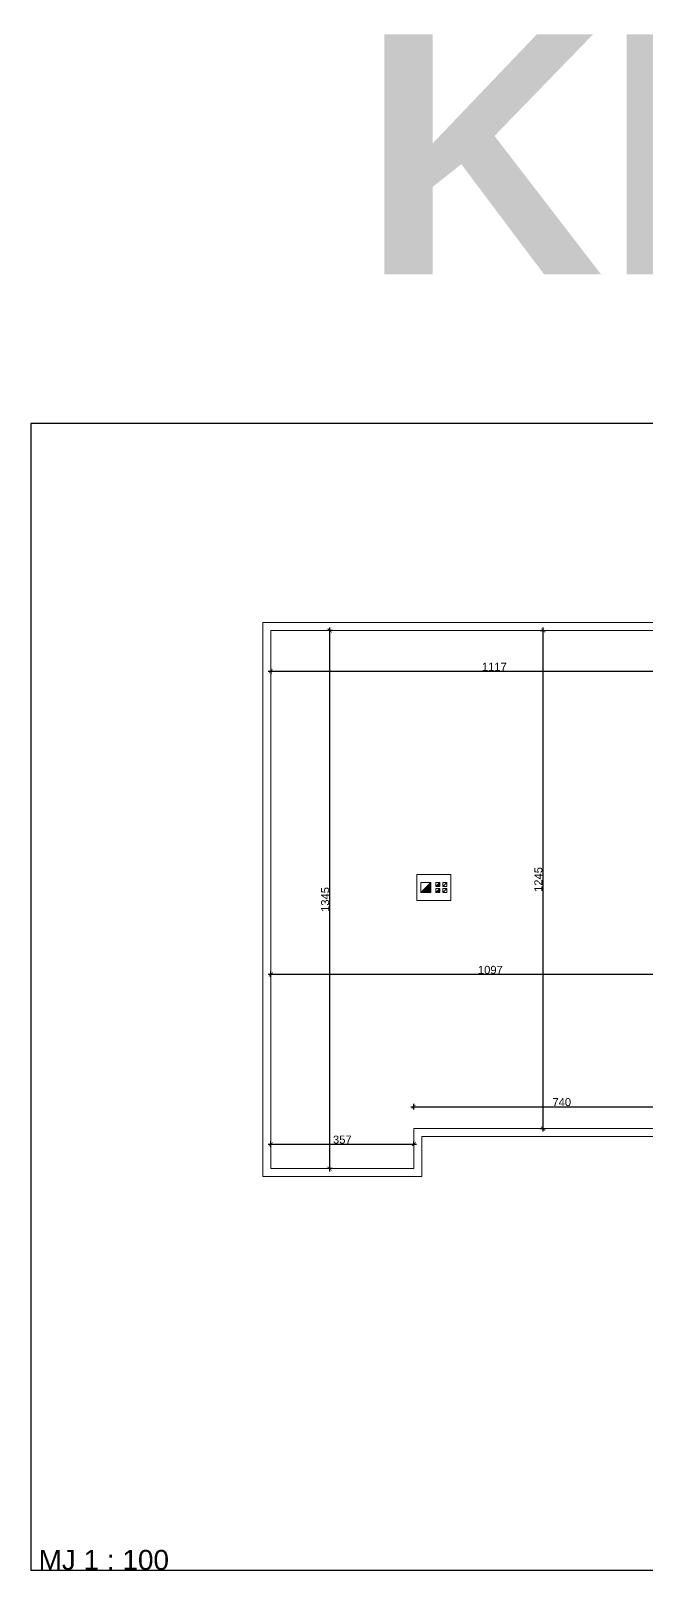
# Model space of a CAD drawing. Header units: centimetres. Extents: x 642232439 to 646206409, y 502891828 to 503284195.
# Drawn here: x 646202511 to 646204049, y 503274569 to 503278417 of the extents above; entities that cross this region are included whole.
import ezdxf

# ---------------------------------------------------------------- set-up
doc = ezdxf.new("R2010")
doc.units = ezdxf.units.CM
doc.header["$PDMODE"] = 35
doc.header["$PDSIZE"] = 0.1
doc.layers.add('SAST_Linija sastavnice', color=3, linetype='Continuous', plot=False)
doc.layers.add('TP_07 - 0.20', color=7, linetype='Continuous', lineweight=20)
doc.layers.add('TP_Kotiranje', color=3, linetype='Continuous')
doc.styles.add('Kota', font='arialbd.ttf')
doc.styles.get("Standard").update_dxf_attribs({"font": 'arial.ttf'})
doc.dimstyles.new('Radni', dxfattribs={"dimtxt": 20, "dimasz": 10, "dimexe": 7, "dimexo": 7, "dimgap": 1.25, "dimtad": 1, "dimdec": 1, "dimrnd": 0.5, "dimdsep": 46, "dimtxsty": 'Standard', "dimblk": 'ARCHTICK', "dimcen": 10, "dimdle": 7, "dimclrd": 256, "dimclre": 256, "dimadec": 1, "dimazin": 0, "dimtm": 1e-09, "dimtfac": 1, "dimtdec": 1, "dimtix": 1, "dimtmove": 0, "dimatfit": 0, "dimfxl": 7, "dimfxlon": 1, "dimarcsym": 0})

# ---------------------------------------------------------------- blocks, each defined once
blk = doc.blocks.new('_ArchTick')
at = {"color": 0, "linetype": 'ByBlock', "const_width": 0.15}
blk.add_lwpolyline([(-0.5, -0.5), (0.5, 0.5)], dxfattribs=at)
blk = doc.blocks.new('*D143')
at = {"layer": 'Defpoints', "color": 0, "transparency": 16777216}
for p in [(646203649.5, 503276918), (646203649.5, 503275673), (646203791, 503275673)]:
    blk.add_point(p, dxfattribs=at)
at = {"layer": 'TP_Kotiranje', "lineweight": -2, "transparency": 16777216}
for p, q in [((646203784, 503276918), (646203798, 503276918)), ((646203791, 503276925), (646203791, 503275666)), ((646203784, 503275673), (646203798, 503275673))]:
    blk.add_line(p, q, dxfattribs=at)
at = {"layer": 'TP_Kotiranje', "lineweight": -2, "transparency": 16777216, "xscale": 10, "yscale": 10, "zscale": 10}
for p, rotation in [((646203791, 503276918), 90), ((646203791, 503275673), 270)]:
    blk.add_blockref('_ArchTick', p, dxfattribs=dict(at, rotation=rotation))
at = {"layer": 'TP_Kotiranje', "color": 0, "transparency": 16777216, "insert": (646203779.6, 503276295.5), "char_height": 20, "attachment_point": 5, "rotation": 90}
blk.add_mtext('1245', dxfattribs=at)
blk = doc.blocks.new('*D144')
at = {"layer": 'Defpoints', "color": 0, "transparency": 16777216}
for p in [(646203258.2, 503276918), (646203289.5, 503276918), (646203289.5, 503275573)]:
    blk.add_point(p, dxfattribs=at)
at = {"layer": 'TP_Kotiranje', "lineweight": -2, "transparency": 16777216}
for p, q in [((646203265.2, 503276918), (646203251.2, 503276918)), ((646203258.2, 503275566), (646203258.2, 503276925)), ((646203265.2, 503275573), (646203251.2, 503275573))]:
    blk.add_line(p, q, dxfattribs=at)
at = {"layer": 'TP_Kotiranje', "lineweight": -2, "transparency": 16777216, "xscale": 10, "yscale": 10, "zscale": 10}
for p, rotation in [((646203258.2, 503276918), 90), ((646203258.2, 503275573), 270)]:
    blk.add_blockref('_ArchTick', p, dxfattribs=dict(at, rotation=rotation))
at = {"layer": 'TP_Kotiranje', "color": 0, "transparency": 16777216, "insert": (646203246.8, 503276245.5), "char_height": 20, "attachment_point": 5, "rotation": 90}
blk.add_mtext('1345', dxfattribs=at)
blk = doc.blocks.new('*D145')
at = {"layer": 'Defpoints', "color": 0, "transparency": 16777216}
for p in [(646203468, 503275633.7), (646203468, 503275623), (646203111, 503275573)]:
    blk.add_point(p, dxfattribs=at)
at = {"layer": 'TP_Kotiranje', "lineweight": -2, "transparency": 16777216}
for p, q in [((646203104, 503275633.7), (646203475, 503275633.7)), ((646203111, 503275626.7), (646203111, 503275640.7)), ((646203468, 503275630), (646203468, 503275640.7))]:
    blk.add_line(p, q, dxfattribs=at)
at = {"layer": 'TP_Kotiranje', "lineweight": -2, "transparency": 16777216, "xscale": 10, "yscale": 10, "zscale": 10, "rotation": 180}
blk.add_blockref('_ArchTick', (646203111, 503275633.7), dxfattribs=at)
at = {"layer": 'TP_Kotiranje', "lineweight": -2, "transparency": 16777216, "xscale": 10, "yscale": 10, "zscale": 10}
blk.add_blockref('_ArchTick', (646203468, 503275633.7), dxfattribs=at)
at = {"layer": 'TP_Kotiranje', "color": 0, "transparency": 16777216, "insert": (646203289.5, 503275645.2), "char_height": 20, "attachment_point": 5}
blk.add_mtext('357', dxfattribs=at)
blk = doc.blocks.new('*D146')
at = {"layer": 'Defpoints', "color": 0, "transparency": 16777216}
for p in [(646204208, 503275727.4), (646203468, 503275673), (646204208, 503275673)]:
    blk.add_point(p, dxfattribs=at)
at = {"layer": 'TP_Kotiranje', "lineweight": -2, "transparency": 16777216}
for p, q in [((646203468, 503275720.4), (646203468, 503275734.4)), ((646204208, 503275720.4), (646204208, 503275734.4)), ((646203461, 503275727.4), (646204215, 503275727.4))]:
    blk.add_line(p, q, dxfattribs=at)
at = {"layer": 'TP_Kotiranje', "lineweight": -2, "transparency": 16777216, "xscale": 10, "yscale": 10, "zscale": 10, "rotation": 180}
blk.add_blockref('_ArchTick', (646203468, 503275727.4), dxfattribs=at)
at = {"layer": 'TP_Kotiranje', "lineweight": -2, "transparency": 16777216, "xscale": 10, "yscale": 10, "zscale": 10}
blk.add_blockref('_ArchTick', (646204208, 503275727.4), dxfattribs=at)
at = {"layer": 'TP_Kotiranje', "color": 0, "transparency": 16777216, "insert": (646203838, 503275738.9), "char_height": 20, "attachment_point": 5}
blk.add_mtext('740', dxfattribs=at)
blk = doc.blocks.new('*D165')
at = {"layer": 'Defpoints', "color": 0, "transparency": 16777216}
for p in [(646203111, 503276918), (646204228, 503276918), (646204228, 503276816)]:
    blk.add_point(p, dxfattribs=at)
at = {"layer": 'TP_Kotiranje', "lineweight": -2, "transparency": 16777216}
for p, q in [((646203104, 503276816), (646204235, 503276816)), ((646203111, 503276823), (646203111, 503276809)), ((646204228, 503276823), (646204228, 503276809))]:
    blk.add_line(p, q, dxfattribs=at)
at = {"layer": 'TP_Kotiranje', "lineweight": -2, "transparency": 16777216, "xscale": 10, "yscale": 10, "zscale": 10, "rotation": 180}
blk.add_blockref('_ArchTick', (646203111, 503276816), dxfattribs=at)
at = {"layer": 'TP_Kotiranje', "lineweight": -2, "transparency": 16777216, "xscale": 10, "yscale": 10, "zscale": 10}
blk.add_blockref('_ArchTick', (646204228, 503276816), dxfattribs=at)
at = {"layer": 'TP_Kotiranje', "color": 0, "transparency": 16777216, "insert": (646203669.5, 503276827.2), "char_height": 20, "attachment_point": 5}
blk.add_mtext('1117', dxfattribs=at)
blk = doc.blocks.new('*D170')
at = {"layer": 'Defpoints', "color": 0, "transparency": 16777216}
for p in [(646203111, 503276058.1), (646203111, 503276042.1), (646204208, 503276042.1)]:
    blk.add_point(p, dxfattribs=at)
at = {"layer": 'TP_Kotiranje', "lineweight": -2, "transparency": 16777216}
for p, q in [((646204215, 503276058.1), (646203104, 503276058.1)), ((646203111, 503276051.1), (646203111, 503276065.1)), ((646204208, 503276051.1), (646204208, 503276065.1))]:
    blk.add_line(p, q, dxfattribs=at)
at = {"layer": 'TP_Kotiranje', "lineweight": -2, "transparency": 16777216, "xscale": 10, "yscale": 10, "zscale": 10, "rotation": 180}
blk.add_blockref('_ArchTick', (646203111, 503276058.1), dxfattribs=at)
at = {"layer": 'TP_Kotiranje', "lineweight": -2, "transparency": 16777216, "xscale": 10, "yscale": 10, "zscale": 10}
blk.add_blockref('_ArchTick', (646204208, 503276058.1), dxfattribs=at)
at = {"layer": 'TP_Kotiranje', "color": 0, "transparency": 16777216, "insert": (646203659.5, 503276069.5), "char_height": 20, "attachment_point": 5}
blk.add_mtext('1097', dxfattribs=at)

msp = doc.modelspace()

# ---------------------------------------------------------------- hatches: boundary and pattern name
at = {"layer": 'TP_07 - 0.20'}
h = msp.add_hatch(color=256, dxfattribs=at)
h.dxf.hatch_style = 1
h.paths.add_polyline_path([(646203486.05, 503276263.04), (646203511.05, 503276263.04), (646203511.05, 503276288.04)])
h = msp.add_hatch(color=256, dxfattribs=at)
h.dxf.hatch_style = 1
h.paths.add_polyline_path([(646203533.55, 503276288.04), (646203523.55, 503276278.04), (646203533.55, 503276278.04)])
h.paths.add_polyline_path([(646203523.55, 503276263.04), (646203533.55, 503276263.04), (646203533.55, 503276273.04)])

# ---------------------------------------------------------------- linework, layer by layer
at = {"layer": 'SAST_Linija sastavnice'}
msp.add_lwpolyline([(646206408.92, 503277435.11), (646202510.92, 503277435.11), (646202510.92, 503274569.11), (646206408.92, 503274569.11)], close=True, dxfattribs=at)
at = {"layer": 'TP_07 - 0.20'}
for p, q in [((646203511.05, 503276288.04), (646203486.05, 503276263.04)), ((646203533.55, 503276288.04), (646203523.55, 503276278.04)), ((646203533.55, 503276273.04), (646203523.55, 503276263.04)), ((646203551.05, 503276288.04), (646203541.05, 503276278.04)), ((646203551.05, 503276273.04), (646203541.05, 503276263.04))]:
    msp.add_line(p, q, dxfattribs=at)
for points in [[(646204599.05, 503275638.04), (646204599.05, 503275462.24), (646204970.05, 503275462.24), (646204970.05, 503275432.24), (646205325.05, 503275432.24), (646205325.05, 503275462.24), (646205696.05, 503275462.24), (646205696.05, 503276811.24), (646205325.05, 503276811.24), (646205325.05, 503276961.24), (646204955.05, 503276961.24), (646204955.05, 503277202.04), (646204599.05, 503277202.04), (646204599.05, 503277106.04), (646204228.05, 503277106.04), (646204228.05, 503276918.04), (646203111.05, 503276918.04), (646203111.05, 503275573.04), (646203468.05, 503275573.04), (646203468.05, 503275673.04), (646204208.05, 503275673.04)], [(646204208.05, 503276938.04), (646203091.05, 503276938.04), (646203091.05, 503275553.04), (646203488.05, 503275553.04), (646203488.05, 503275653.04), (646204208.05, 503275653.04)]]:
    msp.add_lwpolyline(points, dxfattribs=at)
for points in [[(646203476.05, 503276243.04), (646203561.05, 503276243.04), (646203561.05, 503276308.04), (646203476.05, 503276308.04)], [(646203511.05, 503276288.04), (646203486.05, 503276288.04), (646203486.05, 503276263.04), (646203511.05, 503276263.04)], [(646203533.55, 503276288.04), (646203523.55, 503276288.04), (646203523.55, 503276278.04), (646203533.55, 503276278.04)], [(646203533.55, 503276263.04), (646203523.55, 503276263.04), (646203523.55, 503276273.04), (646203533.55, 503276273.04)], [(646203551.05, 503276288.04), (646203541.05, 503276288.04), (646203541.05, 503276278.04), (646203551.05, 503276278.04)], [(646203551.05, 503276263.04), (646203541.05, 503276263.04), (646203541.05, 503276273.04), (646203551.05, 503276273.04)]]:
    msp.add_lwpolyline(points, close=True, dxfattribs=at)

# ---------------------------------------------------------------- texts
at = {"layer": 'SAST_Linija sastavnice', "insert": (646202510.92, 503274569.11), "char_height": 50, "attachment_point": 7, "rotation": 360}
msp.add_mtext(' MJ 1 : 100', dxfattribs=at)
at = {"layer": 'TP_Kotiranje', "insert": (646203338.86, 503278407.74), "char_height": 600, "attachment_point": 1, "style": 'Kota'}
msp.add_mtext_dynamic_manual_height_columns('KROV', width=868.7781, gutter_width=125, heights=[0], dxfattribs=at)

# ---------------------------------------------------------------- dimensions: what is measured, and where the dimension line sits
at = {"layer": 'TP_Kotiranje'}
for base, p1, p2, picture, middle in [((646204228.05, 503276815.95), (646203111.05, 503276918.04), (646204228.05, 503276918.04), '*D165', (646203669.55, 503276827.24)), ((646203111.05, 503276058.05), (646204208.05, 503276042.14), (646203111.05, 503276042.14), '*D170', (646203659.55, 503276069.51)), ((646204208.05, 503275727.4), (646203468.05, 503275673.04), (646204208.05, 503275673.04), '*D146', (646203838.05, 503275738.86)), ((646203468.05, 503275633.71), (646203111.05, 503275573.04), (646203468.05, 503275623.04), '*D145', (646203289.55, 503275645.18))]:
    dim = msp.add_linear_dim(base=base, p1=p1, p2=p2, dimstyle='Radni', dxfattribs=at)
    dim.commit()
    dim.dimension.update_dxf_attribs({"geometry": picture, "text_midpoint": middle})
for base, p1, p2, picture, middle in [((646203258.24, 503276918.04), (646203289.55, 503275573.04), (646203289.55, 503276918.04), '*D144', (646203246.77, 503276245.54)), ((646203791.03, 503275673.04), (646203649.55, 503276918.04), (646203649.55, 503275673.04), '*D143', (646203779.57, 503276295.54))]:
    dim = msp.add_linear_dim(base=base, p1=p1, p2=p2, angle=90, dimstyle='Radni', dxfattribs=at)
    dim.commit()
    dim.dimension.update_dxf_attribs({"geometry": picture, "text_midpoint": middle})

doc.saveas('drawing.dxf')
